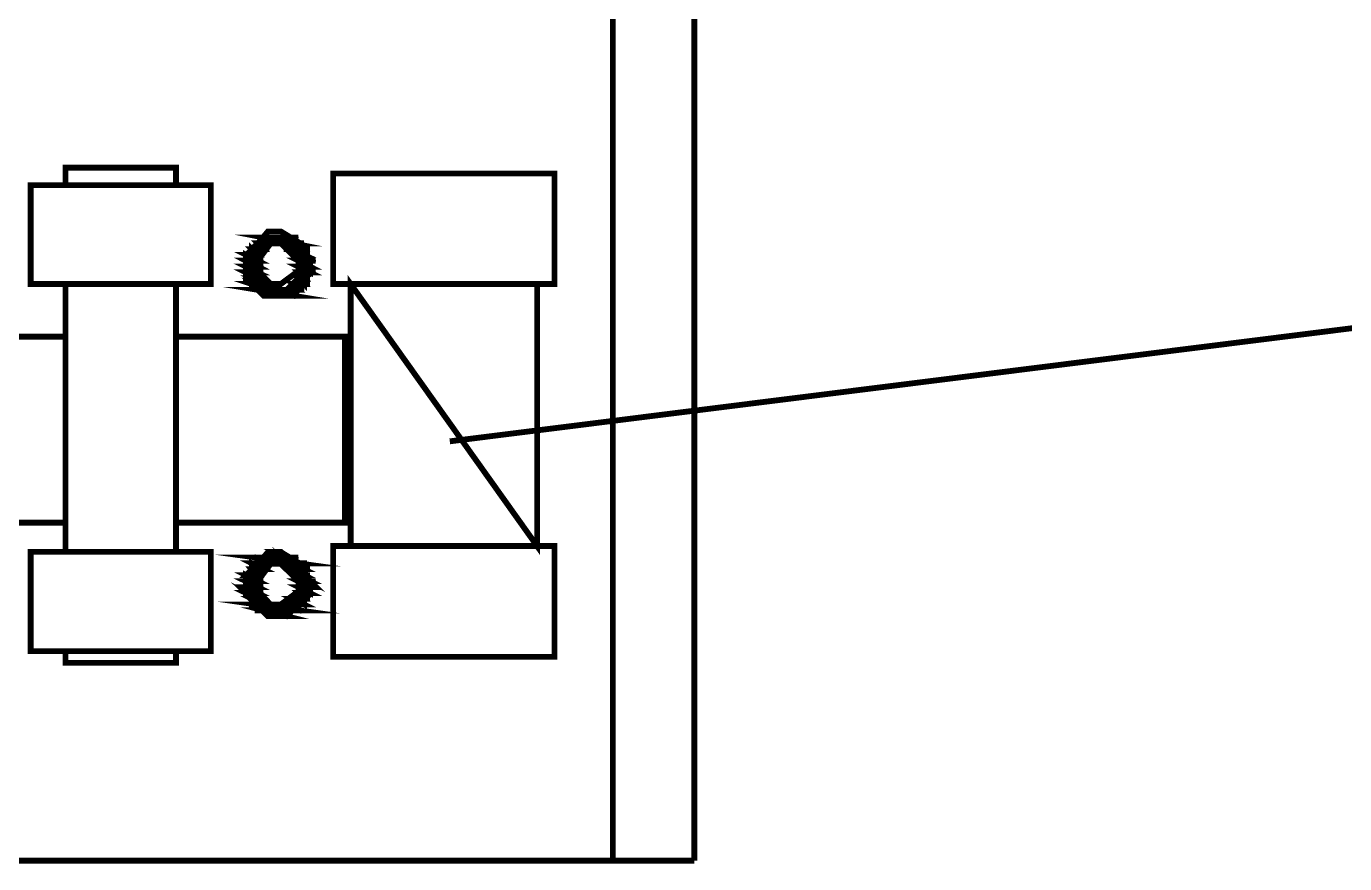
# Model space of a CAD drawing. Header units: metres. Extents: x -593 to 248, y 430 to 1024.
# Drawn here: x -250.28 to -240.68, y 799.22 to 805.31 of the extents above; entities that cross this region are included whole.
import ezdxf

# ---------------------------------------------------------------- set-up
doc = ezdxf.new("R2010")
doc.units = ezdxf.units.M
doc.header["$MEASUREMENT"] = 0
doc.layers.add('C00-00-00-BLACK', color=7, linetype='Continuous')
doc.layers.add('CFF-00-00', color=1, linetype='Continuous')

msp = doc.modelspace()

# ---------------------------------------------------------------- linework, layer by layer
at = {"layer": 'C00-00-00-BLACK', "const_width": 0.0423}
for points in [[(-245.4178, 819.5879), (-245.4178, 799.2389)], [(-246.0108, 810.4309), (-246.0108, 799.2389)], [(-249.1928, 804.1569), (-249.1928, 804.2839), (-249.9978, 804.2839), (-249.9978, 804.1569)], [(-249.9978, 804.1569), (-249.1928, 804.1569)], [(-249.9978, 801.4879), (-249.9978, 803.4369)], [(-249.1928, 803.4369), (-249.1928, 801.4879)], [(-247.9208, 803.4369), (-247.9208, 801.5299)], [(-246.5628, 803.4369), (-246.5628, 801.5299)], [(-249.9978, 801.6999), (-251.3978, 801.6999), (-251.3978, 803.0539), (-249.9978, 803.0539)], [(-249.1928, 803.0539), (-247.9638, 803.0539), (-247.9638, 801.6999), (-249.1928, 801.6999)], [(-249.1928, 800.7649), (-249.1928, 800.6799), (-249.9978, 800.6799), (-249.9978, 800.7649)], [(-253.7728, 799.2389), (-245.4178, 799.2389)]]:
    msp.add_lwpolyline(points, dxfattribs=at)
for points in [[(-248.0478, 804.2419), (-246.4368, 804.2419), (-246.4368, 803.4369), (-248.0478, 803.4369), (-248.0478, 804.2419)], [(-250.2508, 804.1569), (-248.9388, 804.1569), (-248.9388, 803.4369), (-250.2508, 803.4369), (-250.2508, 804.1569)], [(-248.3438, 803.7759), (-248.5558, 803.7759), (-248.3438, 803.7339), (-248.3438, 803.7759)], [(-248.2168, 803.5639), (-248.2168, 803.6079), (-248.2968, 803.7389), (-248.4278, 803.8189), (-248.4708, 803.8189), (-248.5238, 803.8189), (-248.6828, 803.6289), (-248.6828, 803.5639), (-248.6828, 803.5119), (-248.5238, 803.3529), (-248.4708, 803.3529), (-248.4068, 803.3529), (-248.2168, 803.5119), (-248.2168, 803.5639)], [(-248.5558, 803.7759), (-248.3438, 803.7339), (-248.5978, 803.7339), (-248.5558, 803.7759)], [(-248.5138, 803.7759), (-248.3438, 803.7759), (-248.5558, 803.7759), (-248.5138, 803.7759)], [(-248.5558, 803.7759), (-248.3438, 803.7759), (-248.3008, 803.7759), (-248.5558, 803.7759)], [(-248.3438, 803.7759), (-248.3008, 803.7759), (-248.5558, 803.7759), (-248.3438, 803.7759)], [(-248.4708, 803.7759), (-248.3868, 803.7759), (-248.5138, 803.7759), (-248.4708, 803.7759)], [(-248.5138, 803.7759), (-248.3868, 803.7759), (-248.3438, 803.7759), (-248.5138, 803.7759)], [(-248.3868, 803.7759), (-248.3438, 803.7759), (-248.5138, 803.7759), (-248.3868, 803.7759)], [(-248.3868, 803.7759), (-248.5138, 803.7759), (-248.3438, 803.7759), (-248.3868, 803.7759)], [(-248.4298, 803.7759), (-248.4708, 803.7759), (-248.4298, 803.7759), (-248.4298, 803.7759)], [(-248.4298, 803.7759), (-248.4708, 803.7759), (-248.3868, 803.7759), (-248.4298, 803.7759)], [(-248.6828, 803.6499), (-248.5978, 803.6069), (-248.6828, 803.6069), (-248.6828, 803.6499)], [(-248.5558, 803.6909), (-248.6398, 803.6909), (-248.5978, 803.6499), (-248.5558, 803.6909)], [(-248.5978, 803.7339), (-248.5558, 803.6909), (-248.6398, 803.6909), (-248.5978, 803.7339)], [(-248.6398, 803.6909), (-248.5978, 803.6499), (-248.6398, 803.6499), (-248.6398, 803.6909)], [(-248.6398, 803.6909), (-248.5558, 803.6909), (-248.5138, 803.6909), (-248.6398, 803.6909)], [(-248.5558, 803.6909), (-248.5138, 803.6909), (-248.6398, 803.6909), (-248.5558, 803.6909)], [(-248.6398, 803.6909), (-248.5558, 803.6909), (-248.5138, 803.6909), (-248.6398, 803.6909)], [(-248.5558, 803.6909), (-248.5138, 803.6909), (-248.6398, 803.6909), (-248.5558, 803.6909)], [(-248.5138, 803.7339), (-248.5978, 803.7339), (-248.5558, 803.6909), (-248.5138, 803.7339)], [(-248.3008, 803.5639), (-248.3008, 803.6069), (-248.4298, 803.7339), (-248.4708, 803.7339), (-248.5028, 803.7339), (-248.5978, 803.6069), (-248.5978, 803.5639), (-248.5978, 803.5329), (-248.5028, 803.4369), (-248.4708, 803.4369), (-248.4298, 803.4369), (-248.3008, 803.5329), (-248.3008, 803.5639)], [(-248.3008, 803.7339), (-248.2598, 803.7339), (-248.5978, 803.7339), (-248.3008, 803.7339)], [(-248.3008, 803.7339), (-248.5978, 803.7339), (-248.3438, 803.7339), (-248.3008, 803.7339)], [(-248.5978, 803.7339), (-248.3008, 803.7339), (-248.2598, 803.7339), (-248.5978, 803.7339)], [(-248.3008, 803.7339), (-248.2598, 803.7339), (-248.5978, 803.7339), (-248.3008, 803.7339)], [(-248.4708, 803.7339), (-248.4298, 803.7339), (-248.5978, 803.7339), (-248.4708, 803.7339)], [(-248.4708, 803.7339), (-248.5978, 803.7339), (-248.4298, 803.7339), (-248.4708, 803.7339)], [(-248.5138, 803.7339), (-248.4708, 803.7339), (-248.5978, 803.7339), (-248.5138, 803.7339)], [(-248.5138, 803.7339), (-248.5978, 803.7339), (-248.4708, 803.7339), (-248.5138, 803.7339)], [(-248.3008, 803.7339), (-248.3868, 803.7339), (-248.3008, 803.6909), (-248.3008, 803.7339)], [(-248.3438, 803.6909), (-248.2598, 803.6499), (-248.3008, 803.6499), (-248.3438, 803.6909)], [(-248.4298, 803.7339), (-248.3008, 803.7339), (-248.2598, 803.7339), (-248.4298, 803.7339)], [(-248.3008, 803.7339), (-248.2598, 803.7339), (-248.4298, 803.7339), (-248.3008, 803.7339)], [(-248.4298, 803.7339), (-248.3008, 803.7339), (-248.2598, 803.7339), (-248.4298, 803.7339)], [(-248.3008, 803.7339), (-248.2598, 803.7339), (-248.4298, 803.7339), (-248.3008, 803.7339)], [(-248.3008, 803.7339), (-248.4298, 803.7339), (-248.3008, 803.7339)], [(-248.4298, 803.7339), (-248.3008, 803.7339), (-248.3868, 803.7339), (-248.4298, 803.7339)], [(-248.2598, 803.6909), (-248.3438, 803.6909), (-248.2598, 803.6499), (-248.2598, 803.6909)], [(-248.3868, 803.7339), (-248.3008, 803.6909), (-248.3868, 803.6909), (-248.3868, 803.7339)], [(-248.3008, 803.6909), (-248.3868, 803.6909), (-248.2598, 803.6909), (-248.3008, 803.6909)], [(-248.3868, 803.6909), (-248.2598, 803.6909), (-248.3438, 803.6909), (-248.3868, 803.6909)], [(-248.3438, 803.6909), (-248.2598, 803.6909), (-248.2168, 803.6909), (-248.3438, 803.6909)], [(-248.2598, 803.6909), (-248.2168, 803.6909), (-248.3438, 803.6909), (-248.2598, 803.6909)], [(-248.3438, 803.6909), (-248.2598, 803.6909), (-248.2168, 803.6909), (-248.3438, 803.6909)], [(-248.2598, 803.6909), (-248.2168, 803.6909), (-248.3438, 803.6909), (-248.2598, 803.6909)], [(-248.3008, 803.6499), (-248.2598, 803.6069), (-248.3008, 803.6069), (-248.3008, 803.6499)], [(-248.5978, 803.5639), (-248.6828, 803.5639), (-248.5978, 803.5219), (-248.5978, 803.5639)], [(-248.5978, 803.6499), (-248.6828, 803.6499), (-248.5978, 803.6069), (-248.5978, 803.6499)], [(-248.5978, 803.6069), (-248.6828, 803.6069), (-248.5978, 803.5639), (-248.5978, 803.6069)], [(-248.6398, 803.6499), (-248.5978, 803.6499), (-248.6828, 803.6499), (-248.6398, 803.6499)], [(-248.6828, 803.6069), (-248.5978, 803.5639), (-248.6828, 803.5639), (-248.6828, 803.6069)], [(-248.6828, 803.6069), (-248.5978, 803.6069), (-248.5558, 803.6069), (-248.6828, 803.6069)], [(-248.5978, 803.6069), (-248.5558, 803.6069), (-248.6828, 803.6069), (-248.5978, 803.6069)], [(-248.6828, 803.5639), (-248.5978, 803.5219), (-248.6828, 803.5219), (-248.6828, 803.5639)], [(-248.6828, 803.5639), (-248.5978, 803.5639), (-248.5558, 803.5639), (-248.6828, 803.5639)], [(-248.5978, 803.5639), (-248.5558, 803.5639), (-248.6828, 803.5639), (-248.5978, 803.5639)], [(-248.6828, 803.5639), (-248.5978, 803.5639), (-248.5558, 803.5639), (-248.6828, 803.5639)], [(-248.5978, 803.5639), (-248.5558, 803.5639), (-248.6828, 803.5639), (-248.5978, 803.5639)], [(-248.6398, 803.6499), (-248.5978, 803.6499), (-248.5558, 803.6499), (-248.6398, 803.6499)], [(-248.5978, 803.6499), (-248.5558, 803.6499), (-248.6398, 803.6499), (-248.5978, 803.6499)], [(-248.5978, 803.6499), (-248.6398, 803.6499), (-248.5978, 803.6499)], [(-248.2168, 803.5639), (-248.3008, 803.5639), (-248.2168, 803.5219), (-248.2168, 803.5639)], [(-248.2168, 803.6069), (-248.3008, 803.6069), (-248.2168, 803.5639), (-248.2168, 803.6069)], [(-248.2598, 803.6499), (-248.3008, 803.6499), (-248.2598, 803.6069), (-248.2598, 803.6499)], [(-248.3008, 803.6499), (-248.2598, 803.6499), (-248.2168, 803.6499), (-248.3008, 803.6499)], [(-248.2598, 803.6499), (-248.2168, 803.6499), (-248.3008, 803.6499), (-248.2598, 803.6499)], [(-248.3008, 803.6069), (-248.2168, 803.5639), (-248.3008, 803.5639), (-248.3008, 803.6069)], [(-248.2168, 803.6069), (-248.1748, 803.6069), (-248.3008, 803.6069), (-248.2168, 803.6069)], [(-248.2168, 803.6069), (-248.3008, 803.6069), (-248.2598, 803.6069), (-248.2168, 803.6069)], [(-248.3008, 803.6069), (-248.2168, 803.6069), (-248.1748, 803.6069), (-248.3008, 803.6069)], [(-248.2168, 803.6069), (-248.1748, 803.6069), (-248.3008, 803.6069), (-248.2168, 803.6069)], [(-248.3008, 803.5639), (-248.2168, 803.5219), (-248.3008, 803.5219), (-248.3008, 803.5639)], [(-248.5978, 803.5219), (-248.6828, 803.5219), (-248.5978, 803.4799), (-248.5978, 803.5219)], [(-248.5978, 803.4799), (-248.6398, 803.4799), (-248.5558, 803.4369), (-248.5978, 803.4799)], [(-248.6398, 803.4369), (-248.5138, 803.3949), (-248.5978, 803.3949), (-248.6398, 803.4369)], [(-248.6828, 803.5219), (-248.5978, 803.4799), (-248.6828, 803.4799), (-248.6828, 803.5219)], [(-248.6828, 803.5219), (-248.5978, 803.5219), (-248.5558, 803.5219), (-248.6828, 803.5219)], [(-248.5978, 803.5219), (-248.5558, 803.5219), (-248.6828, 803.5219), (-248.5978, 803.5219)], [(-248.6828, 803.4799), (-248.5978, 803.4799), (-248.5558, 803.4799), (-248.6828, 803.4799)], [(-248.5978, 803.4799), (-248.5558, 803.4799), (-248.6828, 803.4799), (-248.5978, 803.4799)], [(-248.5978, 803.4799), (-248.6828, 803.4799), (-248.5978, 803.4799)], [(-248.6828, 803.4799), (-248.5978, 803.4799), (-248.6398, 803.4799), (-248.6828, 803.4799)], [(-248.6398, 803.4799), (-248.5558, 803.4369), (-248.6398, 803.4369), (-248.6398, 803.4799)], [(-248.6398, 803.4799), (-248.5978, 803.4799), (-248.5558, 803.4799), (-248.6398, 803.4799)], [(-248.5978, 803.4799), (-248.5558, 803.4799), (-248.6398, 803.4799), (-248.5978, 803.4799)], [(-248.3008, 803.4799), (-248.2598, 803.4369), (-248.3438, 803.4369), (-248.3008, 803.4799)], [(-248.2598, 803.5219), (-248.3008, 803.5219), (-248.2598, 803.4799), (-248.2598, 803.5219)], [(-248.2598, 803.4799), (-248.3008, 803.4799), (-248.2598, 803.4369), (-248.2598, 803.4799)], [(-248.3008, 803.5219), (-248.2598, 803.4799), (-248.3008, 803.4799), (-248.3008, 803.5219)], [(-248.3008, 803.5219), (-248.2168, 803.5219), (-248.1748, 803.5219), (-248.3008, 803.5219)], [(-248.2168, 803.5219), (-248.1748, 803.5219), (-248.3008, 803.5219), (-248.2168, 803.5219)], [(-248.2598, 803.5219), (-248.2168, 803.5219), (-248.3008, 803.5219), (-248.2598, 803.5219)], [(-248.2598, 803.5219), (-248.3008, 803.5219), (-248.2168, 803.5219), (-248.2598, 803.5219)], [(-248.3008, 803.4799), (-248.2598, 803.4799), (-248.2168, 803.4799), (-248.3008, 803.4799)], [(-248.2598, 803.4799), (-248.2168, 803.4799), (-248.3008, 803.4799), (-248.2598, 803.4799)], [(-247.9208, 803.4369), (-246.5628, 801.5299), (-247.9208, 801.5299), (-247.9208, 803.4369)], [(-248.3438, 803.3949), (-248.5978, 803.3949), (-248.3438, 803.3529), (-248.3438, 803.3949)], [(-248.5558, 803.4369), (-248.6398, 803.4369), (-248.5138, 803.3949), (-248.5558, 803.4369)], [(-248.6398, 803.4369), (-248.5558, 803.4369), (-248.5138, 803.4369), (-248.6398, 803.4369)], [(-248.5558, 803.4369), (-248.5138, 803.4369), (-248.6398, 803.4369), (-248.5558, 803.4369)], [(-248.6398, 803.4369), (-248.5558, 803.4369), (-248.5138, 803.4369), (-248.6398, 803.4369)], [(-248.5558, 803.4369), (-248.5138, 803.4369), (-248.6398, 803.4369), (-248.5558, 803.4369)], [(-248.5978, 803.3949), (-248.3438, 803.3529), (-248.5558, 803.3529), (-248.5978, 803.3949)], [(-248.4708, 803.3949), (-248.4298, 803.3949), (-248.5978, 803.3949), (-248.4708, 803.3949)], [(-248.4708, 803.3949), (-248.5978, 803.3949), (-248.5138, 803.3949), (-248.4708, 803.3949)], [(-248.4298, 803.3949), (-248.3868, 803.3949), (-248.5978, 803.3949), (-248.4298, 803.3949)], [(-248.4298, 803.3949), (-248.5978, 803.3949), (-248.4708, 803.3949), (-248.4298, 803.3949)], [(-248.5978, 803.3949), (-248.3008, 803.3949), (-248.2598, 803.3949), (-248.5978, 803.3949)], [(-248.3008, 803.3949), (-248.2598, 803.3949), (-248.5978, 803.3949), (-248.3008, 803.3949)], [(-248.3438, 803.3949), (-248.3008, 803.3949), (-248.5978, 803.3949), (-248.3438, 803.3949)], [(-248.3438, 803.3949), (-248.5978, 803.3949), (-248.3008, 803.3949), (-248.3438, 803.3949)], [(-248.3868, 803.3949), (-248.3008, 803.3949), (-248.4298, 803.3949), (-248.3868, 803.3949)], [(-248.4298, 803.3949), (-248.3008, 803.3949), (-248.2598, 803.3949), (-248.4298, 803.3949)], [(-248.3008, 803.3949), (-248.2598, 803.3949), (-248.4298, 803.3949), (-248.3008, 803.3949)], [(-248.3438, 803.4369), (-248.3008, 803.3949), (-248.3868, 803.3949), (-248.3438, 803.4369)], [(-248.3868, 803.3949), (-248.3008, 803.3949), (-248.2598, 803.3949), (-248.3868, 803.3949)], [(-248.3008, 803.3949), (-248.2598, 803.3949), (-248.3868, 803.3949), (-248.3008, 803.3949)], [(-248.3008, 803.3949), (-248.3868, 803.3949), (-248.3008, 803.3949)], [(-248.2598, 803.4369), (-248.3438, 803.4369), (-248.3008, 803.3949), (-248.2598, 803.4369)], [(-248.3438, 803.4369), (-248.2598, 803.4369), (-248.2168, 803.4369), (-248.3438, 803.4369)], [(-248.2598, 803.4369), (-248.2168, 803.4369), (-248.3438, 803.4369), (-248.2598, 803.4369)], [(-248.3438, 803.4369), (-248.2598, 803.4369), (-248.2168, 803.4369), (-248.3438, 803.4369)], [(-248.2598, 803.4369), (-248.2168, 803.4369), (-248.3438, 803.4369), (-248.2598, 803.4369)], [(-246.5628, 803.4369), (-247.9208, 803.4369), (-246.5628, 801.5299), (-246.5628, 803.4369)], [(-248.5558, 803.3529), (-248.3438, 803.3529), (-248.3008, 803.3529), (-248.5558, 803.3529)], [(-248.3438, 803.3529), (-248.3008, 803.3529), (-248.5558, 803.3529), (-248.3438, 803.3529)], [(-248.3438, 803.3529), (-248.5558, 803.3529), (-248.3868, 803.3529), (-248.3438, 803.3529)], [(-248.5558, 803.3529), (-248.3868, 803.3529), (-248.5138, 803.3529), (-248.5558, 803.3529)], [(-248.5138, 803.3529), (-248.3868, 803.3529), (-248.3438, 803.3529), (-248.5138, 803.3529)], [(-248.3868, 803.3529), (-248.3438, 803.3529), (-248.5138, 803.3529), (-248.3868, 803.3529)], [(-248.4298, 803.3529), (-248.4708, 803.3529), (-248.5138, 803.3529), (-248.4298, 803.3529)], [(-248.5138, 803.3529), (-248.3868, 803.3529), (-248.4298, 803.3529), (-248.5138, 803.3529)], [(-248.4298, 803.3529), (-248.3868, 803.3529), (-248.4708, 803.3529), (-248.4298, 803.3529)], [(-250.2508, 801.4879), (-248.9388, 801.4879), (-248.9388, 800.7649), (-250.2508, 800.7649), (-250.2508, 801.4879)], [(-248.2168, 801.2309), (-248.2168, 801.2749), (-248.2968, 801.4059), (-248.4278, 801.4849), (-248.4708, 801.4849), (-248.5238, 801.4849), (-248.6828, 801.2949), (-248.6828, 801.2309), (-248.6828, 801.1789), (-248.5238, 801.0189), (-248.4708, 801.0189), (-248.4068, 801.0189), (-248.2168, 801.1789), (-248.2168, 801.2309)], [(-248.5978, 801.4449), (-248.3008, 801.4039), (-248.5978, 801.4039), (-248.5978, 801.4449)], [(-248.4708, 801.4879), (-248.3868, 801.4449), (-248.5138, 801.4449), (-248.4708, 801.4879)], [(-248.4298, 801.4879), (-248.4708, 801.4879), (-248.3868, 801.4449), (-248.4298, 801.4879)], [(-248.4298, 801.4879), (-248.4708, 801.4879), (-248.4298, 801.4879), (-248.4298, 801.4879)], [(-248.0478, 801.5299), (-246.4368, 801.5299), (-246.4368, 800.7229), (-248.0478, 800.7229), (-248.0478, 801.5299)], [(-248.3438, 801.4449), (-248.5978, 801.4449), (-248.3008, 801.4039), (-248.3438, 801.4449)], [(-248.6398, 801.3609), (-248.5978, 801.3179), (-248.6828, 801.3179), (-248.6398, 801.3609)], [(-248.5558, 801.4039), (-248.6398, 801.4039), (-248.5558, 801.3609), (-248.5558, 801.4039)], [(-248.5978, 801.3609), (-248.6398, 801.3609), (-248.5978, 801.3179), (-248.5978, 801.3609)], [(-248.6398, 801.4039), (-248.5558, 801.3609), (-248.6398, 801.3609), (-248.6398, 801.4039)], [(-248.5978, 801.4039), (-248.5558, 801.4039), (-248.6398, 801.4039), (-248.5978, 801.4039)], [(-248.6398, 801.4039), (-248.5558, 801.4039), (-248.5138, 801.4039), (-248.6398, 801.4039)], [(-248.5558, 801.4039), (-248.5138, 801.4039), (-248.6398, 801.4039), (-248.5558, 801.4039)], [(-248.5978, 801.3609), (-248.5558, 801.3609), (-248.6398, 801.3609), (-248.5978, 801.3609)], [(-248.5978, 801.3609), (-248.6398, 801.3609), (-248.5558, 801.3609), (-248.5978, 801.3609)], [(-248.6398, 801.3609), (-248.5978, 801.3609), (-248.5558, 801.3609), (-248.6398, 801.3609)], [(-248.5978, 801.3609), (-248.5558, 801.3609), (-248.6398, 801.3609), (-248.5978, 801.3609)], [(-248.5558, 801.4449), (-248.3438, 801.4449), (-248.5978, 801.4449), (-248.5558, 801.4449)], [(-248.5978, 801.4039), (-248.3008, 801.4039), (-248.2598, 801.4039), (-248.5978, 801.4039)], [(-248.3008, 801.4039), (-248.2598, 801.4039), (-248.5978, 801.4039), (-248.3008, 801.4039)], [(-248.4708, 801.4039), (-248.4298, 801.4039), (-248.5978, 801.4039), (-248.4708, 801.4039)], [(-248.4708, 801.4039), (-248.5978, 801.4039), (-248.4298, 801.4039), (-248.4708, 801.4039)], [(-248.5138, 801.4039), (-248.4708, 801.4039), (-248.5978, 801.4039), (-248.5138, 801.4039)], [(-248.5138, 801.4039), (-248.5978, 801.4039), (-248.4708, 801.4039), (-248.5138, 801.4039)], [(-248.5138, 801.4039), (-248.5978, 801.4039), (-248.5558, 801.4039), (-248.5138, 801.4039)], [(-248.3008, 801.2309), (-248.3008, 801.2739), (-248.4298, 801.4009), (-248.4708, 801.4009), (-248.5028, 801.4009), (-248.5978, 801.2739), (-248.5978, 801.2309), (-248.5978, 801.1999), (-248.5028, 801.1039), (-248.4708, 801.1039), (-248.4298, 801.1039), (-248.3008, 801.1999), (-248.3008, 801.2309)], [(-248.5138, 801.4449), (-248.3438, 801.4449), (-248.5558, 801.4449), (-248.5138, 801.4449)], [(-248.5558, 801.4449), (-248.3438, 801.4449), (-248.3008, 801.4449), (-248.5558, 801.4449)], [(-248.3438, 801.4449), (-248.3008, 801.4449), (-248.5558, 801.4449), (-248.3438, 801.4449)], [(-248.3438, 801.4449), (-248.5558, 801.4449), (-248.3438, 801.4449)], [(-248.5138, 801.4449), (-248.3868, 801.4449), (-248.3438, 801.4449), (-248.5138, 801.4449)], [(-248.3868, 801.4449), (-248.3438, 801.4449), (-248.5138, 801.4449), (-248.3868, 801.4449)], [(-248.3868, 801.4449), (-248.5138, 801.4449), (-248.3438, 801.4449), (-248.3868, 801.4449)], [(-248.3438, 801.3609), (-248.2598, 801.3179), (-248.3008, 801.3179), (-248.3438, 801.3609)], [(-248.4298, 801.4039), (-248.3008, 801.4039), (-248.2598, 801.4039), (-248.4298, 801.4039)], [(-248.3008, 801.4039), (-248.2598, 801.4039), (-248.4298, 801.4039), (-248.3008, 801.4039)], [(-248.3008, 801.4039), (-248.4298, 801.4039), (-248.3008, 801.4039)], [(-248.4298, 801.4039), (-248.3008, 801.4039), (-248.3868, 801.4039), (-248.4298, 801.4039)], [(-248.2598, 801.4039), (-248.3438, 801.4039), (-248.2598, 801.3609), (-248.2598, 801.4039)], [(-248.2598, 801.3609), (-248.3438, 801.3609), (-248.2598, 801.3179), (-248.2598, 801.3609)], [(-248.3868, 801.4039), (-248.3008, 801.4039), (-248.2598, 801.4039), (-248.3868, 801.4039)], [(-248.3008, 801.4039), (-248.2598, 801.4039), (-248.3868, 801.4039), (-248.3008, 801.4039)], [(-248.3008, 801.4039), (-248.3868, 801.4039), (-248.2598, 801.4039), (-248.3008, 801.4039)], [(-248.3868, 801.4039), (-248.2598, 801.4039), (-248.3438, 801.4039), (-248.3868, 801.4039)], [(-248.3438, 801.4039), (-248.2598, 801.3609), (-248.3438, 801.3609), (-248.3438, 801.4039)], [(-248.3438, 801.3609), (-248.2598, 801.3609), (-248.2168, 801.3609), (-248.3438, 801.3609)], [(-248.2598, 801.3609), (-248.2168, 801.3609), (-248.3438, 801.3609), (-248.2598, 801.3609)], [(-248.5978, 801.2729), (-248.6828, 801.2729), (-248.5978, 801.2309), (-248.5978, 801.2729)], [(-248.5978, 801.3179), (-248.6828, 801.3179), (-248.5978, 801.2749), (-248.5978, 801.3179)], [(-248.6828, 801.3179), (-248.5978, 801.2749), (-248.6828, 801.2749), (-248.6828, 801.3179)], [(-248.6828, 801.3179), (-248.5978, 801.3179), (-248.5558, 801.3179), (-248.6828, 801.3179)], [(-248.5978, 801.3179), (-248.5558, 801.3179), (-248.6828, 801.3179), (-248.5978, 801.3179)], [(-248.6828, 801.2729), (-248.5978, 801.2309), (-248.6828, 801.2309), (-248.6828, 801.2729)], [(-248.6828, 801.2729), (-248.5978, 801.2729), (-248.5558, 801.2729), (-248.6828, 801.2729)], [(-248.5978, 801.2729), (-248.5558, 801.2729), (-248.6828, 801.2729), (-248.5978, 801.2729)], [(-248.6828, 801.2729), (-248.5978, 801.2729), (-248.5558, 801.2729), (-248.6828, 801.2729)], [(-248.5978, 801.2729), (-248.5558, 801.2729), (-248.6828, 801.2729), (-248.5978, 801.2729)], [(-248.2168, 801.2729), (-248.3008, 801.2729), (-248.2168, 801.2309), (-248.2168, 801.2729)], [(-248.2598, 801.3179), (-248.3008, 801.3179), (-248.2168, 801.2749), (-248.2598, 801.3179)], [(-248.3008, 801.3179), (-248.2168, 801.2749), (-248.3008, 801.2749), (-248.3008, 801.3179)], [(-248.3008, 801.3179), (-248.2598, 801.3179), (-248.2168, 801.3179), (-248.3008, 801.3179)], [(-248.2598, 801.3179), (-248.2168, 801.3179), (-248.3008, 801.3179), (-248.2598, 801.3179)], [(-248.3008, 801.3179), (-248.2598, 801.3179), (-248.2168, 801.3179), (-248.3008, 801.3179)], [(-248.2598, 801.3179), (-248.2168, 801.3179), (-248.3008, 801.3179), (-248.2598, 801.3179)], [(-248.3008, 801.2729), (-248.2168, 801.2309), (-248.3008, 801.2309), (-248.3008, 801.2729)], [(-248.3008, 801.2729), (-248.2168, 801.2729), (-248.1748, 801.2729), (-248.3008, 801.2729)], [(-248.2168, 801.2729), (-248.1748, 801.2729), (-248.3008, 801.2729), (-248.2168, 801.2729)], [(-248.6828, 801.1879), (-248.5978, 801.1459), (-248.6398, 801.1459), (-248.6828, 801.1879)], [(-248.5978, 801.1879), (-248.6828, 801.1879), (-248.5978, 801.1459), (-248.5978, 801.1879)], [(-248.5978, 801.2309), (-248.6828, 801.2309), (-248.5978, 801.1879), (-248.5978, 801.2309)], [(-248.5978, 801.1459), (-248.6398, 801.1459), (-248.5558, 801.1039), (-248.5978, 801.1459)], [(-248.6828, 801.2309), (-248.5978, 801.1879), (-248.6828, 801.1879), (-248.6828, 801.2309)], [(-248.6828, 801.2309), (-248.5978, 801.2309), (-248.5558, 801.2309), (-248.6828, 801.2309)], [(-248.5978, 801.2309), (-248.5558, 801.2309), (-248.6828, 801.2309), (-248.5978, 801.2309)], [(-248.6828, 801.1879), (-248.5978, 801.1879), (-248.5558, 801.1879), (-248.6828, 801.1879)], [(-248.5978, 801.1879), (-248.5558, 801.1879), (-248.6828, 801.1879), (-248.5978, 801.1879)], [(-248.6828, 801.1879), (-248.5978, 801.1879), (-248.5558, 801.1879), (-248.6828, 801.1879)], [(-248.5978, 801.1879), (-248.5558, 801.1879), (-248.6828, 801.1879), (-248.5978, 801.1879)], [(-248.6398, 801.1459), (-248.5558, 801.1039), (-248.6398, 801.1039), (-248.6398, 801.1459)], [(-248.2168, 801.2309), (-248.3008, 801.2309), (-248.2168, 801.1879), (-248.2168, 801.2309)], [(-248.3438, 801.1459), (-248.2598, 801.1039), (-248.3438, 801.1039), (-248.3438, 801.1459)], [(-248.2598, 801.1879), (-248.3008, 801.1879), (-248.2598, 801.1459), (-248.2598, 801.1879)], [(-248.3008, 801.2309), (-248.2168, 801.1879), (-248.3008, 801.1879), (-248.3008, 801.2309)], [(-248.3008, 801.2309), (-248.2168, 801.2309), (-248.1748, 801.2309), (-248.3008, 801.2309)], [(-248.2168, 801.2309), (-248.1748, 801.2309), (-248.3008, 801.2309), (-248.2168, 801.2309)], [(-248.3008, 801.1879), (-248.2598, 801.1459), (-248.3008, 801.1459), (-248.3008, 801.1879)], [(-248.2598, 801.1879), (-248.2168, 801.1879), (-248.3008, 801.1879), (-248.2598, 801.1879)], [(-248.2598, 801.1879), (-248.3008, 801.1879), (-248.2168, 801.1879), (-248.2598, 801.1879)], [(-248.3008, 801.1039), (-248.5978, 801.1039), (-248.3008, 801.0619), (-248.3008, 801.1039)], [(-248.3438, 801.0619), (-248.5558, 801.0619), (-248.3868, 801.0189), (-248.3438, 801.0619)], [(-248.6398, 801.1459), (-248.5978, 801.1459), (-248.5558, 801.1459), (-248.6398, 801.1459)], [(-248.5978, 801.1459), (-248.5558, 801.1459), (-248.6398, 801.1459), (-248.5978, 801.1459)], [(-248.6398, 801.1039), (-248.5558, 801.1039), (-248.5138, 801.1039), (-248.6398, 801.1039)], [(-248.5558, 801.1039), (-248.5138, 801.1039), (-248.6398, 801.1039), (-248.5558, 801.1039)], [(-248.6398, 801.1039), (-248.5558, 801.1039), (-248.5138, 801.1039), (-248.6398, 801.1039)], [(-248.5558, 801.1039), (-248.5138, 801.1039), (-248.6398, 801.1039), (-248.5558, 801.1039)], [(-248.5558, 801.1039), (-248.6398, 801.1039), (-248.5138, 801.1039), (-248.5558, 801.1039)], [(-248.6398, 801.1039), (-248.5138, 801.1039), (-248.5978, 801.1039), (-248.6398, 801.1039)], [(-248.5558, 801.0619), (-248.3868, 801.0189), (-248.5138, 801.0189), (-248.5558, 801.0619)], [(-248.5978, 801.1039), (-248.3008, 801.0619), (-248.5978, 801.0619), (-248.5978, 801.1039)], [(-248.4708, 801.1039), (-248.4298, 801.1039), (-248.5978, 801.1039), (-248.4708, 801.1039)], [(-248.4708, 801.1039), (-248.5978, 801.1039), (-248.5138, 801.1039), (-248.4708, 801.1039)], [(-248.4298, 801.1039), (-248.3868, 801.1039), (-248.5978, 801.1039), (-248.4298, 801.1039)], [(-248.4298, 801.1039), (-248.5978, 801.1039), (-248.4708, 801.1039), (-248.4298, 801.1039)], [(-248.3438, 801.0619), (-248.3008, 801.0619), (-248.5978, 801.0619), (-248.3438, 801.0619)], [(-248.3438, 801.0619), (-248.5978, 801.0619), (-248.3008, 801.0619), (-248.3438, 801.0619)], [(-248.3438, 801.0619), (-248.5978, 801.0619), (-248.3438, 801.0619)], [(-248.5978, 801.0619), (-248.3438, 801.0619), (-248.5558, 801.0619), (-248.5978, 801.0619)], [(-248.5558, 801.0619), (-248.3438, 801.0619), (-248.3008, 801.0619), (-248.5558, 801.0619)], [(-248.3438, 801.0619), (-248.3008, 801.0619), (-248.5558, 801.0619), (-248.3438, 801.0619)], [(-248.3868, 801.1039), (-248.3008, 801.1039), (-248.4298, 801.1039), (-248.3868, 801.1039)], [(-248.4298, 801.1039), (-248.3008, 801.1039), (-248.2598, 801.1039), (-248.4298, 801.1039)], [(-248.3008, 801.1039), (-248.2598, 801.1039), (-248.4298, 801.1039), (-248.3008, 801.1039)], [(-248.4298, 801.1039), (-248.3008, 801.1039), (-248.2598, 801.1039), (-248.4298, 801.1039)], [(-248.3008, 801.1039), (-248.2598, 801.1039), (-248.4298, 801.1039), (-248.3008, 801.1039)], [(-248.2598, 801.1459), (-248.3438, 801.1459), (-248.2598, 801.1039), (-248.2598, 801.1459)], [(-248.3438, 801.1039), (-248.3008, 801.1039), (-248.3868, 801.1039), (-248.3438, 801.1039)], [(-248.3868, 801.1039), (-248.3008, 801.1039), (-248.2598, 801.1039), (-248.3868, 801.1039)], [(-248.3008, 801.1039), (-248.2598, 801.1039), (-248.3868, 801.1039), (-248.3008, 801.1039)], [(-248.3008, 801.1039), (-248.3868, 801.1039), (-248.3008, 801.1039)], [(-248.3008, 801.1459), (-248.2598, 801.1459), (-248.3438, 801.1459), (-248.3008, 801.1459)], [(-248.3438, 801.1459), (-248.2598, 801.1459), (-248.2168, 801.1459), (-248.3438, 801.1459)], [(-248.2598, 801.1459), (-248.2168, 801.1459), (-248.3438, 801.1459), (-248.2598, 801.1459)], [(-248.2598, 801.1039), (-248.3438, 801.1039), (-248.3008, 801.1039), (-248.2598, 801.1039)], [(-248.3008, 801.1459), (-248.2598, 801.1459), (-248.2168, 801.1459), (-248.3008, 801.1459)], [(-248.2598, 801.1459), (-248.2168, 801.1459), (-248.3008, 801.1459), (-248.2598, 801.1459)], [(-248.2598, 801.1459), (-248.3008, 801.1459), (-248.2598, 801.1459)], [(-248.5138, 801.0189), (-248.3868, 801.0189), (-248.3438, 801.0189), (-248.5138, 801.0189)], [(-248.3868, 801.0189), (-248.3438, 801.0189), (-248.5138, 801.0189), (-248.3868, 801.0189)], [(-248.4298, 801.0189), (-248.4708, 801.0189), (-248.5138, 801.0189), (-248.4298, 801.0189)], [(-248.5138, 801.0189), (-248.3868, 801.0189), (-248.4298, 801.0189), (-248.5138, 801.0189)], [(-248.4298, 801.0189), (-248.3868, 801.0189), (-248.4708, 801.0189), (-248.4298, 801.0189)]]:
    msp.add_lwpolyline(points, close=True, dxfattribs=at)
at = {"layer": 'C00-00-00-BLACK'}
for points in [[(-248.5558, 803.7759), (-248.3438, 803.7339), (-248.5978, 803.7339), (-248.5558, 803.7759)], [(-248.5138, 803.7759), (-248.3438, 803.7759), (-248.5558, 803.7759), (-248.5138, 803.7759)], [(-248.5558, 803.7759), (-248.3438, 803.7759), (-248.3008, 803.7759), (-248.5558, 803.7759)], [(-248.3438, 803.7759), (-248.3008, 803.7759), (-248.5558, 803.7759), (-248.3438, 803.7759)], [(-248.3438, 803.7759), (-248.5558, 803.7759), (-248.3438, 803.7339), (-248.3438, 803.7759)], [(-248.4708, 803.7759), (-248.3868, 803.7759), (-248.5138, 803.7759), (-248.4708, 803.7759)], [(-248.5138, 803.7759), (-248.3868, 803.7759), (-248.3438, 803.7759), (-248.5138, 803.7759)], [(-248.3868, 803.7759), (-248.3438, 803.7759), (-248.5138, 803.7759), (-248.3868, 803.7759)], [(-248.3868, 803.7759), (-248.5138, 803.7759), (-248.3438, 803.7759), (-248.3868, 803.7759)], [(-248.4298, 803.7759), (-248.4708, 803.7759), (-248.4298, 803.7759), (-248.4298, 803.7759)], [(-248.4298, 803.7759), (-248.4708, 803.7759), (-248.3868, 803.7759), (-248.4298, 803.7759)], [(-248.5978, 803.7339), (-248.5558, 803.6909), (-248.6398, 803.6909), (-248.5978, 803.7339)], [(-248.6398, 803.6909), (-248.5558, 803.6909), (-248.5138, 803.6909), (-248.6398, 803.6909)], [(-248.5558, 803.6909), (-248.5138, 803.6909), (-248.6398, 803.6909), (-248.5558, 803.6909)], [(-248.6398, 803.6909), (-248.5558, 803.6909), (-248.5138, 803.6909), (-248.6398, 803.6909)], [(-248.5558, 803.6909), (-248.5138, 803.6909), (-248.6398, 803.6909), (-248.5558, 803.6909)], [(-248.5558, 803.6909), (-248.6398, 803.6909), (-248.5978, 803.6499), (-248.5558, 803.6909)], [(-248.6398, 803.6909), (-248.5978, 803.6499), (-248.6398, 803.6499), (-248.6398, 803.6909)], [(-248.3008, 803.7339), (-248.2598, 803.7339), (-248.5978, 803.7339), (-248.3008, 803.7339)], [(-248.3008, 803.7339), (-248.5978, 803.7339), (-248.3438, 803.7339), (-248.3008, 803.7339)], [(-248.5978, 803.7339), (-248.3008, 803.7339), (-248.2598, 803.7339), (-248.5978, 803.7339)], [(-248.3008, 803.7339), (-248.2598, 803.7339), (-248.5978, 803.7339), (-248.3008, 803.7339)], [(-248.4708, 803.7339), (-248.4298, 803.7339), (-248.5978, 803.7339), (-248.4708, 803.7339)], [(-248.4708, 803.7339), (-248.5978, 803.7339), (-248.4298, 803.7339), (-248.4708, 803.7339)], [(-248.5138, 803.7339), (-248.4708, 803.7339), (-248.5978, 803.7339), (-248.5138, 803.7339)], [(-248.5138, 803.7339), (-248.5978, 803.7339), (-248.4708, 803.7339), (-248.5138, 803.7339)], [(-248.5138, 803.7339), (-248.5978, 803.7339), (-248.5558, 803.6909), (-248.5138, 803.7339)], [(-248.4298, 803.7339), (-248.3008, 803.7339), (-248.2598, 803.7339), (-248.4298, 803.7339)], [(-248.3008, 803.7339), (-248.2598, 803.7339), (-248.4298, 803.7339), (-248.3008, 803.7339)], [(-248.4298, 803.7339), (-248.3008, 803.7339), (-248.2598, 803.7339), (-248.4298, 803.7339)], [(-248.3008, 803.7339), (-248.2598, 803.7339), (-248.4298, 803.7339), (-248.3008, 803.7339)], [(-248.3008, 803.7339), (-248.4298, 803.7339), (-248.3008, 803.7339)], [(-248.4298, 803.7339), (-248.3008, 803.7339), (-248.3868, 803.7339), (-248.4298, 803.7339)], [(-248.3008, 803.7339), (-248.3868, 803.7339), (-248.3008, 803.6909), (-248.3008, 803.7339)], [(-248.3868, 803.7339), (-248.3008, 803.6909), (-248.3868, 803.6909), (-248.3868, 803.7339)], [(-248.3008, 803.6909), (-248.3868, 803.6909), (-248.2598, 803.6909), (-248.3008, 803.6909)], [(-248.3868, 803.6909), (-248.2598, 803.6909), (-248.3438, 803.6909), (-248.3868, 803.6909)], [(-248.3438, 803.6909), (-248.2598, 803.6909), (-248.2168, 803.6909), (-248.3438, 803.6909)], [(-248.2598, 803.6909), (-248.2168, 803.6909), (-248.3438, 803.6909), (-248.2598, 803.6909)], [(-248.3438, 803.6909), (-248.2598, 803.6909), (-248.2168, 803.6909), (-248.3438, 803.6909)], [(-248.2598, 803.6909), (-248.2168, 803.6909), (-248.3438, 803.6909), (-248.2598, 803.6909)], [(-248.2598, 803.6909), (-248.3438, 803.6909), (-248.2598, 803.6499), (-248.2598, 803.6909)], [(-248.3438, 803.6909), (-248.2598, 803.6499), (-248.3008, 803.6499), (-248.3438, 803.6909)], [(-248.6398, 803.6499), (-248.5978, 803.6499), (-248.6828, 803.6499), (-248.6398, 803.6499)], [(-248.5978, 803.6499), (-248.6828, 803.6499), (-248.5978, 803.6069), (-248.5978, 803.6499)], [(-248.6828, 803.6499), (-248.5978, 803.6069), (-248.6828, 803.6069), (-248.6828, 803.6499)], [(-248.6828, 803.6069), (-248.5978, 803.6069), (-248.5558, 803.6069), (-248.6828, 803.6069)], [(-248.5978, 803.6069), (-248.5558, 803.6069), (-248.6828, 803.6069), (-248.5978, 803.6069)], [(-248.5978, 803.6069), (-248.6828, 803.6069), (-248.5978, 803.5639), (-248.5978, 803.6069)], [(-248.6828, 803.6069), (-248.5978, 803.5639), (-248.6828, 803.5639), (-248.6828, 803.6069)], [(-248.6398, 803.6499), (-248.5978, 803.6499), (-248.5558, 803.6499), (-248.6398, 803.6499)], [(-248.5978, 803.6499), (-248.5558, 803.6499), (-248.6398, 803.6499), (-248.5978, 803.6499)], [(-248.5978, 803.6499), (-248.6398, 803.6499), (-248.5978, 803.6499)], [(-248.3008, 803.6499), (-248.2598, 803.6499), (-248.2168, 803.6499), (-248.3008, 803.6499)], [(-248.2598, 803.6499), (-248.2168, 803.6499), (-248.3008, 803.6499), (-248.2598, 803.6499)], [(-248.2598, 803.6499), (-248.3008, 803.6499), (-248.2598, 803.6069), (-248.2598, 803.6499)], [(-248.3008, 803.6499), (-248.2598, 803.6069), (-248.3008, 803.6069), (-248.3008, 803.6499)], [(-248.2168, 803.6069), (-248.1748, 803.6069), (-248.3008, 803.6069), (-248.2168, 803.6069)], [(-248.2168, 803.6069), (-248.3008, 803.6069), (-248.2598, 803.6069), (-248.2168, 803.6069)], [(-248.3008, 803.6069), (-248.2168, 803.6069), (-248.1748, 803.6069), (-248.3008, 803.6069)], [(-248.2168, 803.6069), (-248.1748, 803.6069), (-248.3008, 803.6069), (-248.2168, 803.6069)], [(-248.2168, 803.6069), (-248.3008, 803.6069), (-248.2168, 803.5639), (-248.2168, 803.6069)], [(-248.3008, 803.6069), (-248.2168, 803.5639), (-248.3008, 803.5639), (-248.3008, 803.6069)], [(-248.6828, 803.5639), (-248.5978, 803.5639), (-248.5558, 803.5639), (-248.6828, 803.5639)], [(-248.5978, 803.5639), (-248.5558, 803.5639), (-248.6828, 803.5639), (-248.5978, 803.5639)], [(-248.6828, 803.5639), (-248.5978, 803.5639), (-248.5558, 803.5639), (-248.6828, 803.5639)], [(-248.5978, 803.5639), (-248.5558, 803.5639), (-248.6828, 803.5639), (-248.5978, 803.5639)], [(-248.5978, 803.5639), (-248.6828, 803.5639), (-248.5978, 803.5219), (-248.5978, 803.5639)], [(-248.6828, 803.5639), (-248.5978, 803.5219), (-248.6828, 803.5219), (-248.6828, 803.5639)], [(-248.6828, 803.5219), (-248.5978, 803.5219), (-248.5558, 803.5219), (-248.6828, 803.5219)], [(-248.5978, 803.5219), (-248.5558, 803.5219), (-248.6828, 803.5219), (-248.5978, 803.5219)], [(-248.5978, 803.5219), (-248.6828, 803.5219), (-248.5978, 803.4799), (-248.5978, 803.5219)], [(-248.6828, 803.5219), (-248.5978, 803.4799), (-248.6828, 803.4799), (-248.6828, 803.5219)], [(-248.2168, 803.5639), (-248.3008, 803.5639), (-248.2168, 803.5219), (-248.2168, 803.5639)], [(-248.3008, 803.5639), (-248.2168, 803.5219), (-248.3008, 803.5219), (-248.3008, 803.5639)], [(-248.3008, 803.5219), (-248.2168, 803.5219), (-248.1748, 803.5219), (-248.3008, 803.5219)], [(-248.2168, 803.5219), (-248.1748, 803.5219), (-248.3008, 803.5219), (-248.2168, 803.5219)], [(-248.2598, 803.5219), (-248.2168, 803.5219), (-248.3008, 803.5219), (-248.2598, 803.5219)], [(-248.2598, 803.5219), (-248.3008, 803.5219), (-248.2168, 803.5219), (-248.2598, 803.5219)], [(-248.2598, 803.5219), (-248.3008, 803.5219), (-248.2598, 803.4799), (-248.2598, 803.5219)], [(-248.3008, 803.5219), (-248.2598, 803.4799), (-248.3008, 803.4799), (-248.3008, 803.5219)], [(-248.6828, 803.4799), (-248.5978, 803.4799), (-248.5558, 803.4799), (-248.6828, 803.4799)], [(-248.5978, 803.4799), (-248.5558, 803.4799), (-248.6828, 803.4799), (-248.5978, 803.4799)], [(-248.5978, 803.4799), (-248.6828, 803.4799), (-248.5978, 803.4799)], [(-248.6828, 803.4799), (-248.5978, 803.4799), (-248.6398, 803.4799), (-248.6828, 803.4799)], [(-248.6398, 803.4799), (-248.5978, 803.4799), (-248.5558, 803.4799), (-248.6398, 803.4799)], [(-248.5978, 803.4799), (-248.5558, 803.4799), (-248.6398, 803.4799), (-248.5978, 803.4799)], [(-248.5978, 803.4799), (-248.6398, 803.4799), (-248.5558, 803.4369), (-248.5978, 803.4799)], [(-248.6398, 803.4799), (-248.5558, 803.4369), (-248.6398, 803.4369), (-248.6398, 803.4799)], [(-248.6398, 803.4369), (-248.5558, 803.4369), (-248.5138, 803.4369), (-248.6398, 803.4369)], [(-248.5558, 803.4369), (-248.5138, 803.4369), (-248.6398, 803.4369), (-248.5558, 803.4369)], [(-248.6398, 803.4369), (-248.5558, 803.4369), (-248.5138, 803.4369), (-248.6398, 803.4369)], [(-248.5558, 803.4369), (-248.5138, 803.4369), (-248.6398, 803.4369), (-248.5558, 803.4369)], [(-248.5558, 803.4369), (-248.6398, 803.4369), (-248.5138, 803.3949), (-248.5558, 803.4369)], [(-248.6398, 803.4369), (-248.5138, 803.3949), (-248.5978, 803.3949), (-248.6398, 803.4369)], [(-248.4708, 803.3949), (-248.4298, 803.3949), (-248.5978, 803.3949), (-248.4708, 803.3949)], [(-248.4708, 803.3949), (-248.5978, 803.3949), (-248.5138, 803.3949), (-248.4708, 803.3949)], [(-248.4298, 803.3949), (-248.3868, 803.3949), (-248.5978, 803.3949), (-248.4298, 803.3949)], [(-248.4298, 803.3949), (-248.5978, 803.3949), (-248.4708, 803.3949), (-248.4298, 803.3949)], [(-248.5978, 803.3949), (-248.3008, 803.3949), (-248.2598, 803.3949), (-248.5978, 803.3949)], [(-248.3008, 803.3949), (-248.2598, 803.3949), (-248.5978, 803.3949), (-248.3008, 803.3949)], [(-248.3438, 803.3949), (-248.3008, 803.3949), (-248.5978, 803.3949), (-248.3438, 803.3949)], [(-248.3438, 803.3949), (-248.5978, 803.3949), (-248.3008, 803.3949), (-248.3438, 803.3949)], [(-248.3438, 803.3949), (-248.5978, 803.3949), (-248.3438, 803.3529), (-248.3438, 803.3949)], [(-248.5978, 803.3949), (-248.3438, 803.3529), (-248.5558, 803.3529), (-248.5978, 803.3949)], [(-248.3868, 803.3949), (-248.3008, 803.3949), (-248.4298, 803.3949), (-248.3868, 803.3949)], [(-248.4298, 803.3949), (-248.3008, 803.3949), (-248.2598, 803.3949), (-248.4298, 803.3949)], [(-248.3008, 803.3949), (-248.2598, 803.3949), (-248.4298, 803.3949), (-248.3008, 803.3949)], [(-248.3438, 803.4369), (-248.3008, 803.3949), (-248.3868, 803.3949), (-248.3438, 803.4369)], [(-248.3868, 803.3949), (-248.3008, 803.3949), (-248.2598, 803.3949), (-248.3868, 803.3949)], [(-248.3008, 803.3949), (-248.2598, 803.3949), (-248.3868, 803.3949), (-248.3008, 803.3949)], [(-248.3008, 803.3949), (-248.3868, 803.3949), (-248.3008, 803.3949)], [(-248.3008, 803.4799), (-248.2598, 803.4369), (-248.3438, 803.4369), (-248.3008, 803.4799)], [(-248.3438, 803.4369), (-248.2598, 803.4369), (-248.2168, 803.4369), (-248.3438, 803.4369)], [(-248.2598, 803.4369), (-248.2168, 803.4369), (-248.3438, 803.4369), (-248.2598, 803.4369)], [(-248.3438, 803.4369), (-248.2598, 803.4369), (-248.2168, 803.4369), (-248.3438, 803.4369)], [(-248.2598, 803.4369), (-248.2168, 803.4369), (-248.3438, 803.4369), (-248.2598, 803.4369)], [(-248.2598, 803.4369), (-248.3438, 803.4369), (-248.3008, 803.3949), (-248.2598, 803.4369)], [(-248.3008, 803.4799), (-248.2598, 803.4799), (-248.2168, 803.4799), (-248.3008, 803.4799)], [(-248.2598, 803.4799), (-248.2168, 803.4799), (-248.3008, 803.4799), (-248.2598, 803.4799)], [(-248.2598, 803.4799), (-248.3008, 803.4799), (-248.2598, 803.4369), (-248.2598, 803.4799)], [(-246.5628, 803.4369), (-247.9208, 803.4369), (-246.5628, 801.5299), (-246.5628, 803.4369)], [(-247.9208, 803.4369), (-246.5628, 801.5299), (-247.9208, 801.5299), (-247.9208, 803.4369)], [(-248.5558, 803.3529), (-248.3438, 803.3529), (-248.3008, 803.3529), (-248.5558, 803.3529)], [(-248.3438, 803.3529), (-248.3008, 803.3529), (-248.5558, 803.3529), (-248.3438, 803.3529)], [(-248.3438, 803.3529), (-248.5558, 803.3529), (-248.3868, 803.3529), (-248.3438, 803.3529)], [(-248.5558, 803.3529), (-248.3868, 803.3529), (-248.5138, 803.3529), (-248.5558, 803.3529)], [(-248.5138, 803.3529), (-248.3868, 803.3529), (-248.3438, 803.3529), (-248.5138, 803.3529)], [(-248.3868, 803.3529), (-248.3438, 803.3529), (-248.5138, 803.3529), (-248.3868, 803.3529)], [(-248.4298, 803.3529), (-248.4708, 803.3529), (-248.5138, 803.3529), (-248.4298, 803.3529)], [(-248.5138, 803.3529), (-248.3868, 803.3529), (-248.4298, 803.3529), (-248.5138, 803.3529)], [(-248.4298, 803.3529), (-248.3868, 803.3529), (-248.4708, 803.3529), (-248.4298, 803.3529)], [(-248.4708, 801.4879), (-248.3868, 801.4449), (-248.5138, 801.4449), (-248.4708, 801.4879)], [(-248.4298, 801.4879), (-248.4708, 801.4879), (-248.4298, 801.4879), (-248.4298, 801.4879)], [(-248.4298, 801.4879), (-248.4708, 801.4879), (-248.3868, 801.4449), (-248.4298, 801.4879)], [(-248.5978, 801.4039), (-248.5558, 801.4039), (-248.6398, 801.4039), (-248.5978, 801.4039)], [(-248.6398, 801.4039), (-248.5558, 801.4039), (-248.5138, 801.4039), (-248.6398, 801.4039)], [(-248.5558, 801.4039), (-248.5138, 801.4039), (-248.6398, 801.4039), (-248.5558, 801.4039)], [(-248.5558, 801.4039), (-248.6398, 801.4039), (-248.5558, 801.3609), (-248.5558, 801.4039)], [(-248.6398, 801.4039), (-248.5558, 801.3609), (-248.6398, 801.3609), (-248.6398, 801.4039)], [(-248.5558, 801.4449), (-248.3438, 801.4449), (-248.5978, 801.4449), (-248.5558, 801.4449)], [(-248.3438, 801.4449), (-248.5978, 801.4449), (-248.3008, 801.4039), (-248.3438, 801.4449)], [(-248.5978, 801.4449), (-248.3008, 801.4039), (-248.5978, 801.4039), (-248.5978, 801.4449)], [(-248.5978, 801.4039), (-248.3008, 801.4039), (-248.2598, 801.4039), (-248.5978, 801.4039)], [(-248.3008, 801.4039), (-248.2598, 801.4039), (-248.5978, 801.4039), (-248.3008, 801.4039)], [(-248.4708, 801.4039), (-248.4298, 801.4039), (-248.5978, 801.4039), (-248.4708, 801.4039)], [(-248.4708, 801.4039), (-248.5978, 801.4039), (-248.4298, 801.4039), (-248.4708, 801.4039)], [(-248.5138, 801.4039), (-248.4708, 801.4039), (-248.5978, 801.4039), (-248.5138, 801.4039)], [(-248.5138, 801.4039), (-248.5978, 801.4039), (-248.4708, 801.4039), (-248.5138, 801.4039)], [(-248.5138, 801.4039), (-248.5978, 801.4039), (-248.5558, 801.4039), (-248.5138, 801.4039)], [(-248.5138, 801.4449), (-248.3438, 801.4449), (-248.5558, 801.4449), (-248.5138, 801.4449)], [(-248.5558, 801.4449), (-248.3438, 801.4449), (-248.3008, 801.4449), (-248.5558, 801.4449)], [(-248.3438, 801.4449), (-248.3008, 801.4449), (-248.5558, 801.4449), (-248.3438, 801.4449)], [(-248.3438, 801.4449), (-248.5558, 801.4449), (-248.3438, 801.4449)], [(-248.5138, 801.4449), (-248.3868, 801.4449), (-248.3438, 801.4449), (-248.5138, 801.4449)], [(-248.3868, 801.4449), (-248.3438, 801.4449), (-248.5138, 801.4449), (-248.3868, 801.4449)], [(-248.3868, 801.4449), (-248.5138, 801.4449), (-248.3438, 801.4449), (-248.3868, 801.4449)], [(-248.4298, 801.4039), (-248.3008, 801.4039), (-248.2598, 801.4039), (-248.4298, 801.4039)], [(-248.3008, 801.4039), (-248.2598, 801.4039), (-248.4298, 801.4039), (-248.3008, 801.4039)], [(-248.3008, 801.4039), (-248.4298, 801.4039), (-248.3008, 801.4039)], [(-248.4298, 801.4039), (-248.3008, 801.4039), (-248.3868, 801.4039), (-248.4298, 801.4039)], [(-248.3868, 801.4039), (-248.3008, 801.4039), (-248.2598, 801.4039), (-248.3868, 801.4039)], [(-248.3008, 801.4039), (-248.2598, 801.4039), (-248.3868, 801.4039), (-248.3008, 801.4039)], [(-248.3008, 801.4039), (-248.3868, 801.4039), (-248.2598, 801.4039), (-248.3008, 801.4039)], [(-248.3868, 801.4039), (-248.2598, 801.4039), (-248.3438, 801.4039), (-248.3868, 801.4039)], [(-248.2598, 801.4039), (-248.3438, 801.4039), (-248.2598, 801.3609), (-248.2598, 801.4039)], [(-248.3438, 801.4039), (-248.2598, 801.3609), (-248.3438, 801.3609), (-248.3438, 801.4039)], [(-248.6398, 801.3609), (-248.5978, 801.3179), (-248.6828, 801.3179), (-248.6398, 801.3609)], [(-248.6828, 801.3179), (-248.5978, 801.3179), (-248.5558, 801.3179), (-248.6828, 801.3179)], [(-248.5978, 801.3179), (-248.5558, 801.3179), (-248.6828, 801.3179), (-248.5978, 801.3179)], [(-248.5978, 801.3179), (-248.6828, 801.3179), (-248.5978, 801.2749), (-248.5978, 801.3179)], [(-248.6828, 801.3179), (-248.5978, 801.2749), (-248.6828, 801.2749), (-248.6828, 801.3179)], [(-248.5978, 801.3609), (-248.5558, 801.3609), (-248.6398, 801.3609), (-248.5978, 801.3609)], [(-248.5978, 801.3609), (-248.6398, 801.3609), (-248.5558, 801.3609), (-248.5978, 801.3609)], [(-248.6398, 801.3609), (-248.5978, 801.3609), (-248.5558, 801.3609), (-248.6398, 801.3609)], [(-248.5978, 801.3609), (-248.5558, 801.3609), (-248.6398, 801.3609), (-248.5978, 801.3609)], [(-248.5978, 801.3609), (-248.6398, 801.3609), (-248.5978, 801.3179), (-248.5978, 801.3609)], [(-248.3438, 801.3609), (-248.2598, 801.3609), (-248.2168, 801.3609), (-248.3438, 801.3609)], [(-248.2598, 801.3609), (-248.2168, 801.3609), (-248.3438, 801.3609), (-248.2598, 801.3609)], [(-248.2598, 801.3609), (-248.3438, 801.3609), (-248.2598, 801.3179), (-248.2598, 801.3609)], [(-248.3438, 801.3609), (-248.2598, 801.3179), (-248.3008, 801.3179), (-248.3438, 801.3609)], [(-248.3008, 801.3179), (-248.2598, 801.3179), (-248.2168, 801.3179), (-248.3008, 801.3179)], [(-248.2598, 801.3179), (-248.2168, 801.3179), (-248.3008, 801.3179), (-248.2598, 801.3179)], [(-248.3008, 801.3179), (-248.2598, 801.3179), (-248.2168, 801.3179), (-248.3008, 801.3179)], [(-248.2598, 801.3179), (-248.2168, 801.3179), (-248.3008, 801.3179), (-248.2598, 801.3179)], [(-248.2598, 801.3179), (-248.3008, 801.3179), (-248.2168, 801.2749), (-248.2598, 801.3179)], [(-248.3008, 801.3179), (-248.2168, 801.2749), (-248.3008, 801.2749), (-248.3008, 801.3179)], [(-248.6828, 801.2729), (-248.5978, 801.2729), (-248.5558, 801.2729), (-248.6828, 801.2729)], [(-248.5978, 801.2729), (-248.5558, 801.2729), (-248.6828, 801.2729), (-248.5978, 801.2729)], [(-248.6828, 801.2729), (-248.5978, 801.2729), (-248.5558, 801.2729), (-248.6828, 801.2729)], [(-248.5978, 801.2729), (-248.5558, 801.2729), (-248.6828, 801.2729), (-248.5978, 801.2729)], [(-248.5978, 801.2729), (-248.6828, 801.2729), (-248.5978, 801.2309), (-248.5978, 801.2729)], [(-248.6828, 801.2729), (-248.5978, 801.2309), (-248.6828, 801.2309), (-248.6828, 801.2729)], [(-248.6828, 801.2309), (-248.5978, 801.2309), (-248.5558, 801.2309), (-248.6828, 801.2309)], [(-248.5978, 801.2309), (-248.5558, 801.2309), (-248.6828, 801.2309), (-248.5978, 801.2309)], [(-248.5978, 801.2309), (-248.6828, 801.2309), (-248.5978, 801.1879), (-248.5978, 801.2309)], [(-248.6828, 801.2309), (-248.5978, 801.1879), (-248.6828, 801.1879), (-248.6828, 801.2309)], [(-248.6828, 801.1879), (-248.5978, 801.1879), (-248.5558, 801.1879), (-248.6828, 801.1879)], [(-248.5978, 801.1879), (-248.5558, 801.1879), (-248.6828, 801.1879), (-248.5978, 801.1879)], [(-248.6828, 801.1879), (-248.5978, 801.1879), (-248.5558, 801.1879), (-248.6828, 801.1879)], [(-248.5978, 801.1879), (-248.5558, 801.1879), (-248.6828, 801.1879), (-248.5978, 801.1879)], [(-248.5978, 801.1879), (-248.6828, 801.1879), (-248.5978, 801.1459), (-248.5978, 801.1879)], [(-248.6828, 801.1879), (-248.5978, 801.1459), (-248.6398, 801.1459), (-248.6828, 801.1879)], [(-248.3008, 801.2729), (-248.2168, 801.2729), (-248.1748, 801.2729), (-248.3008, 801.2729)], [(-248.2168, 801.2729), (-248.1748, 801.2729), (-248.3008, 801.2729), (-248.2168, 801.2729)], [(-248.2168, 801.2729), (-248.3008, 801.2729), (-248.2168, 801.2309), (-248.2168, 801.2729)], [(-248.3008, 801.2729), (-248.2168, 801.2309), (-248.3008, 801.2309), (-248.3008, 801.2729)], [(-248.3008, 801.2309), (-248.2168, 801.2309), (-248.1748, 801.2309), (-248.3008, 801.2309)], [(-248.2168, 801.2309), (-248.1748, 801.2309), (-248.3008, 801.2309), (-248.2168, 801.2309)], [(-248.2168, 801.2309), (-248.3008, 801.2309), (-248.2168, 801.1879), (-248.2168, 801.2309)], [(-248.3008, 801.2309), (-248.2168, 801.1879), (-248.3008, 801.1879), (-248.3008, 801.2309)], [(-248.2598, 801.1879), (-248.2168, 801.1879), (-248.3008, 801.1879), (-248.2598, 801.1879)], [(-248.2598, 801.1879), (-248.3008, 801.1879), (-248.2168, 801.1879), (-248.2598, 801.1879)], [(-248.2598, 801.1879), (-248.3008, 801.1879), (-248.2598, 801.1459), (-248.2598, 801.1879)], [(-248.3008, 801.1879), (-248.2598, 801.1459), (-248.3008, 801.1459), (-248.3008, 801.1879)], [(-248.6398, 801.1459), (-248.5978, 801.1459), (-248.5558, 801.1459), (-248.6398, 801.1459)], [(-248.5978, 801.1459), (-248.5558, 801.1459), (-248.6398, 801.1459), (-248.5978, 801.1459)], [(-248.5978, 801.1459), (-248.6398, 801.1459), (-248.5558, 801.1039), (-248.5978, 801.1459)], [(-248.6398, 801.1459), (-248.5558, 801.1039), (-248.6398, 801.1039), (-248.6398, 801.1459)], [(-248.6398, 801.1039), (-248.5558, 801.1039), (-248.5138, 801.1039), (-248.6398, 801.1039)], [(-248.5558, 801.1039), (-248.5138, 801.1039), (-248.6398, 801.1039), (-248.5558, 801.1039)], [(-248.6398, 801.1039), (-248.5558, 801.1039), (-248.5138, 801.1039), (-248.6398, 801.1039)], [(-248.5558, 801.1039), (-248.5138, 801.1039), (-248.6398, 801.1039), (-248.5558, 801.1039)], [(-248.5558, 801.1039), (-248.6398, 801.1039), (-248.5138, 801.1039), (-248.5558, 801.1039)], [(-248.6398, 801.1039), (-248.5138, 801.1039), (-248.5978, 801.1039), (-248.6398, 801.1039)], [(-248.4708, 801.1039), (-248.4298, 801.1039), (-248.5978, 801.1039), (-248.4708, 801.1039)], [(-248.4708, 801.1039), (-248.5978, 801.1039), (-248.5138, 801.1039), (-248.4708, 801.1039)], [(-248.4298, 801.1039), (-248.3868, 801.1039), (-248.5978, 801.1039), (-248.4298, 801.1039)], [(-248.4298, 801.1039), (-248.5978, 801.1039), (-248.4708, 801.1039), (-248.4298, 801.1039)], [(-248.3008, 801.1039), (-248.5978, 801.1039), (-248.3008, 801.0619), (-248.3008, 801.1039)], [(-248.5978, 801.1039), (-248.3008, 801.0619), (-248.5978, 801.0619), (-248.5978, 801.1039)], [(-248.3868, 801.1039), (-248.3008, 801.1039), (-248.4298, 801.1039), (-248.3868, 801.1039)], [(-248.4298, 801.1039), (-248.3008, 801.1039), (-248.2598, 801.1039), (-248.4298, 801.1039)], [(-248.3008, 801.1039), (-248.2598, 801.1039), (-248.4298, 801.1039), (-248.3008, 801.1039)], [(-248.4298, 801.1039), (-248.3008, 801.1039), (-248.2598, 801.1039), (-248.4298, 801.1039)], [(-248.3008, 801.1039), (-248.2598, 801.1039), (-248.4298, 801.1039), (-248.3008, 801.1039)], [(-248.3438, 801.1039), (-248.3008, 801.1039), (-248.3868, 801.1039), (-248.3438, 801.1039)], [(-248.3868, 801.1039), (-248.3008, 801.1039), (-248.2598, 801.1039), (-248.3868, 801.1039)], [(-248.3008, 801.1039), (-248.2598, 801.1039), (-248.3868, 801.1039), (-248.3008, 801.1039)], [(-248.3008, 801.1039), (-248.3868, 801.1039), (-248.3008, 801.1039)], [(-248.3008, 801.1459), (-248.2598, 801.1459), (-248.3438, 801.1459), (-248.3008, 801.1459)], [(-248.3438, 801.1459), (-248.2598, 801.1459), (-248.2168, 801.1459), (-248.3438, 801.1459)], [(-248.2598, 801.1459), (-248.2168, 801.1459), (-248.3438, 801.1459), (-248.2598, 801.1459)], [(-248.2598, 801.1459), (-248.3438, 801.1459), (-248.2598, 801.1039), (-248.2598, 801.1459)], [(-248.3438, 801.1459), (-248.2598, 801.1039), (-248.3438, 801.1039), (-248.3438, 801.1459)], [(-248.2598, 801.1039), (-248.3438, 801.1039), (-248.3008, 801.1039), (-248.2598, 801.1039)], [(-248.3008, 801.1459), (-248.2598, 801.1459), (-248.2168, 801.1459), (-248.3008, 801.1459)], [(-248.2598, 801.1459), (-248.2168, 801.1459), (-248.3008, 801.1459), (-248.2598, 801.1459)], [(-248.2598, 801.1459), (-248.3008, 801.1459), (-248.2598, 801.1459)], [(-248.3438, 801.0619), (-248.3008, 801.0619), (-248.5978, 801.0619), (-248.3438, 801.0619)], [(-248.3438, 801.0619), (-248.5978, 801.0619), (-248.3008, 801.0619), (-248.3438, 801.0619)], [(-248.3438, 801.0619), (-248.5978, 801.0619), (-248.3438, 801.0619)], [(-248.5978, 801.0619), (-248.3438, 801.0619), (-248.5558, 801.0619), (-248.5978, 801.0619)], [(-248.5558, 801.0619), (-248.3438, 801.0619), (-248.3008, 801.0619), (-248.5558, 801.0619)], [(-248.3438, 801.0619), (-248.3008, 801.0619), (-248.5558, 801.0619), (-248.3438, 801.0619)], [(-248.3438, 801.0619), (-248.5558, 801.0619), (-248.3868, 801.0189), (-248.3438, 801.0619)], [(-248.5558, 801.0619), (-248.3868, 801.0189), (-248.5138, 801.0189), (-248.5558, 801.0619)], [(-248.5138, 801.0189), (-248.3868, 801.0189), (-248.3438, 801.0189), (-248.5138, 801.0189)], [(-248.3868, 801.0189), (-248.3438, 801.0189), (-248.5138, 801.0189), (-248.3868, 801.0189)], [(-248.4298, 801.0189), (-248.4708, 801.0189), (-248.5138, 801.0189), (-248.4298, 801.0189)], [(-248.5138, 801.0189), (-248.3868, 801.0189), (-248.4298, 801.0189), (-248.5138, 801.0189)], [(-248.4298, 801.0189), (-248.3868, 801.0189), (-248.4708, 801.0189), (-248.4298, 801.0189)]]:
    msp.add_lwpolyline(points, close=True, dxfattribs=at)
at = {"layer": 'CFF-00-00', "const_width": 0.0423}
msp.add_lwpolyline([(-247.1988, 802.2919), (-232.9898, 804.0729)], dxfattribs=at)

doc.saveas('drawing.dxf')
